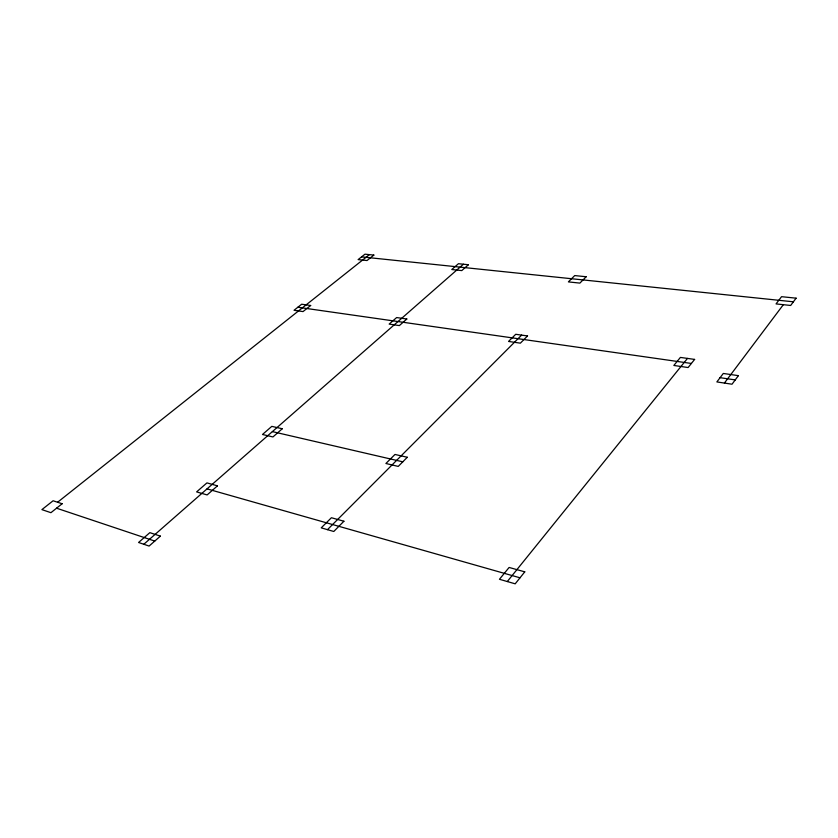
<?xml version="1.0" encoding="UTF-8"?>
<svg xmlns="http://www.w3.org/2000/svg" width="838" height="838" viewBox="0 0 838 838"><rect width="100%" height="100%" fill="white"/><g stroke="black" fill="none" stroke-linecap="round" stroke-linejoin="round"><path stroke-width="1.26" d="M724.409 383.071L783.341 304.686M507.294 581.541L687.485 358.413M327.48 529.658L521.613 335.116M143.811 544.271L463.414 264.221M57.602 502.245L369.411 254.626M361.566 256.878L793.397 301.806M297.867 307.242L691.392 363.462M719.999 377.666L735.324 379.928M272.381 431.612L402.795 461.822M207.038 488.868L520.01 577.801M56.555 508.195L154.768 541.076M738.393 375.654L732.024 384.213L716.857 381.929L723.299 373.455L738.393 375.654M796.1 298.171L790.674 305.461L776.051 303.911L781.55 296.683L796.1 298.171M524.777 571.841L515.192 583.824L499.458 579.278L509.106 567.452L524.777 571.841M694.618 359.408L688.124 367.536L673.836 365.462L680.393 357.417L694.618 359.408M343.926 521.226L333.775 531.481L321.226 527.856L331.408 517.727L343.926 521.226M407.31 457.265L398.249 466.41L385.899 463.498L394.981 454.458L407.31 457.265M527.531 335.944L520.377 343.161L508.54 341.443L515.726 334.289L527.531 335.944M586.191 276.75L579.886 283.108L568.384 281.893L574.721 275.576L586.191 276.75M160.383 536.131L149.101 546.062L138.563 542.479L149.845 532.654L160.383 536.131M217.461 485.841L207.133 494.933L196.605 491.896L206.944 482.898L217.461 485.841M282.259 428.752L272.958 436.944L262.493 434.482L271.805 426.364L282.259 428.752M406.828 318.995L399.359 325.584L389.146 324.096L396.646 317.56L406.828 318.995M468.421 264.735L461.78 270.59L451.766 269.522L458.438 263.708L468.421 264.735M62.138 503.743L50.929 512.688L41.9 509.619L53.098 500.768L62.138 503.743M310.668 305.493L303.031 311.579L294.033 310.28L301.68 304.225L310.668 305.493M373.853 255.087L367.023 260.534L358.13 259.591L364.98 254.176L373.853 255.087"/></g></svg>
